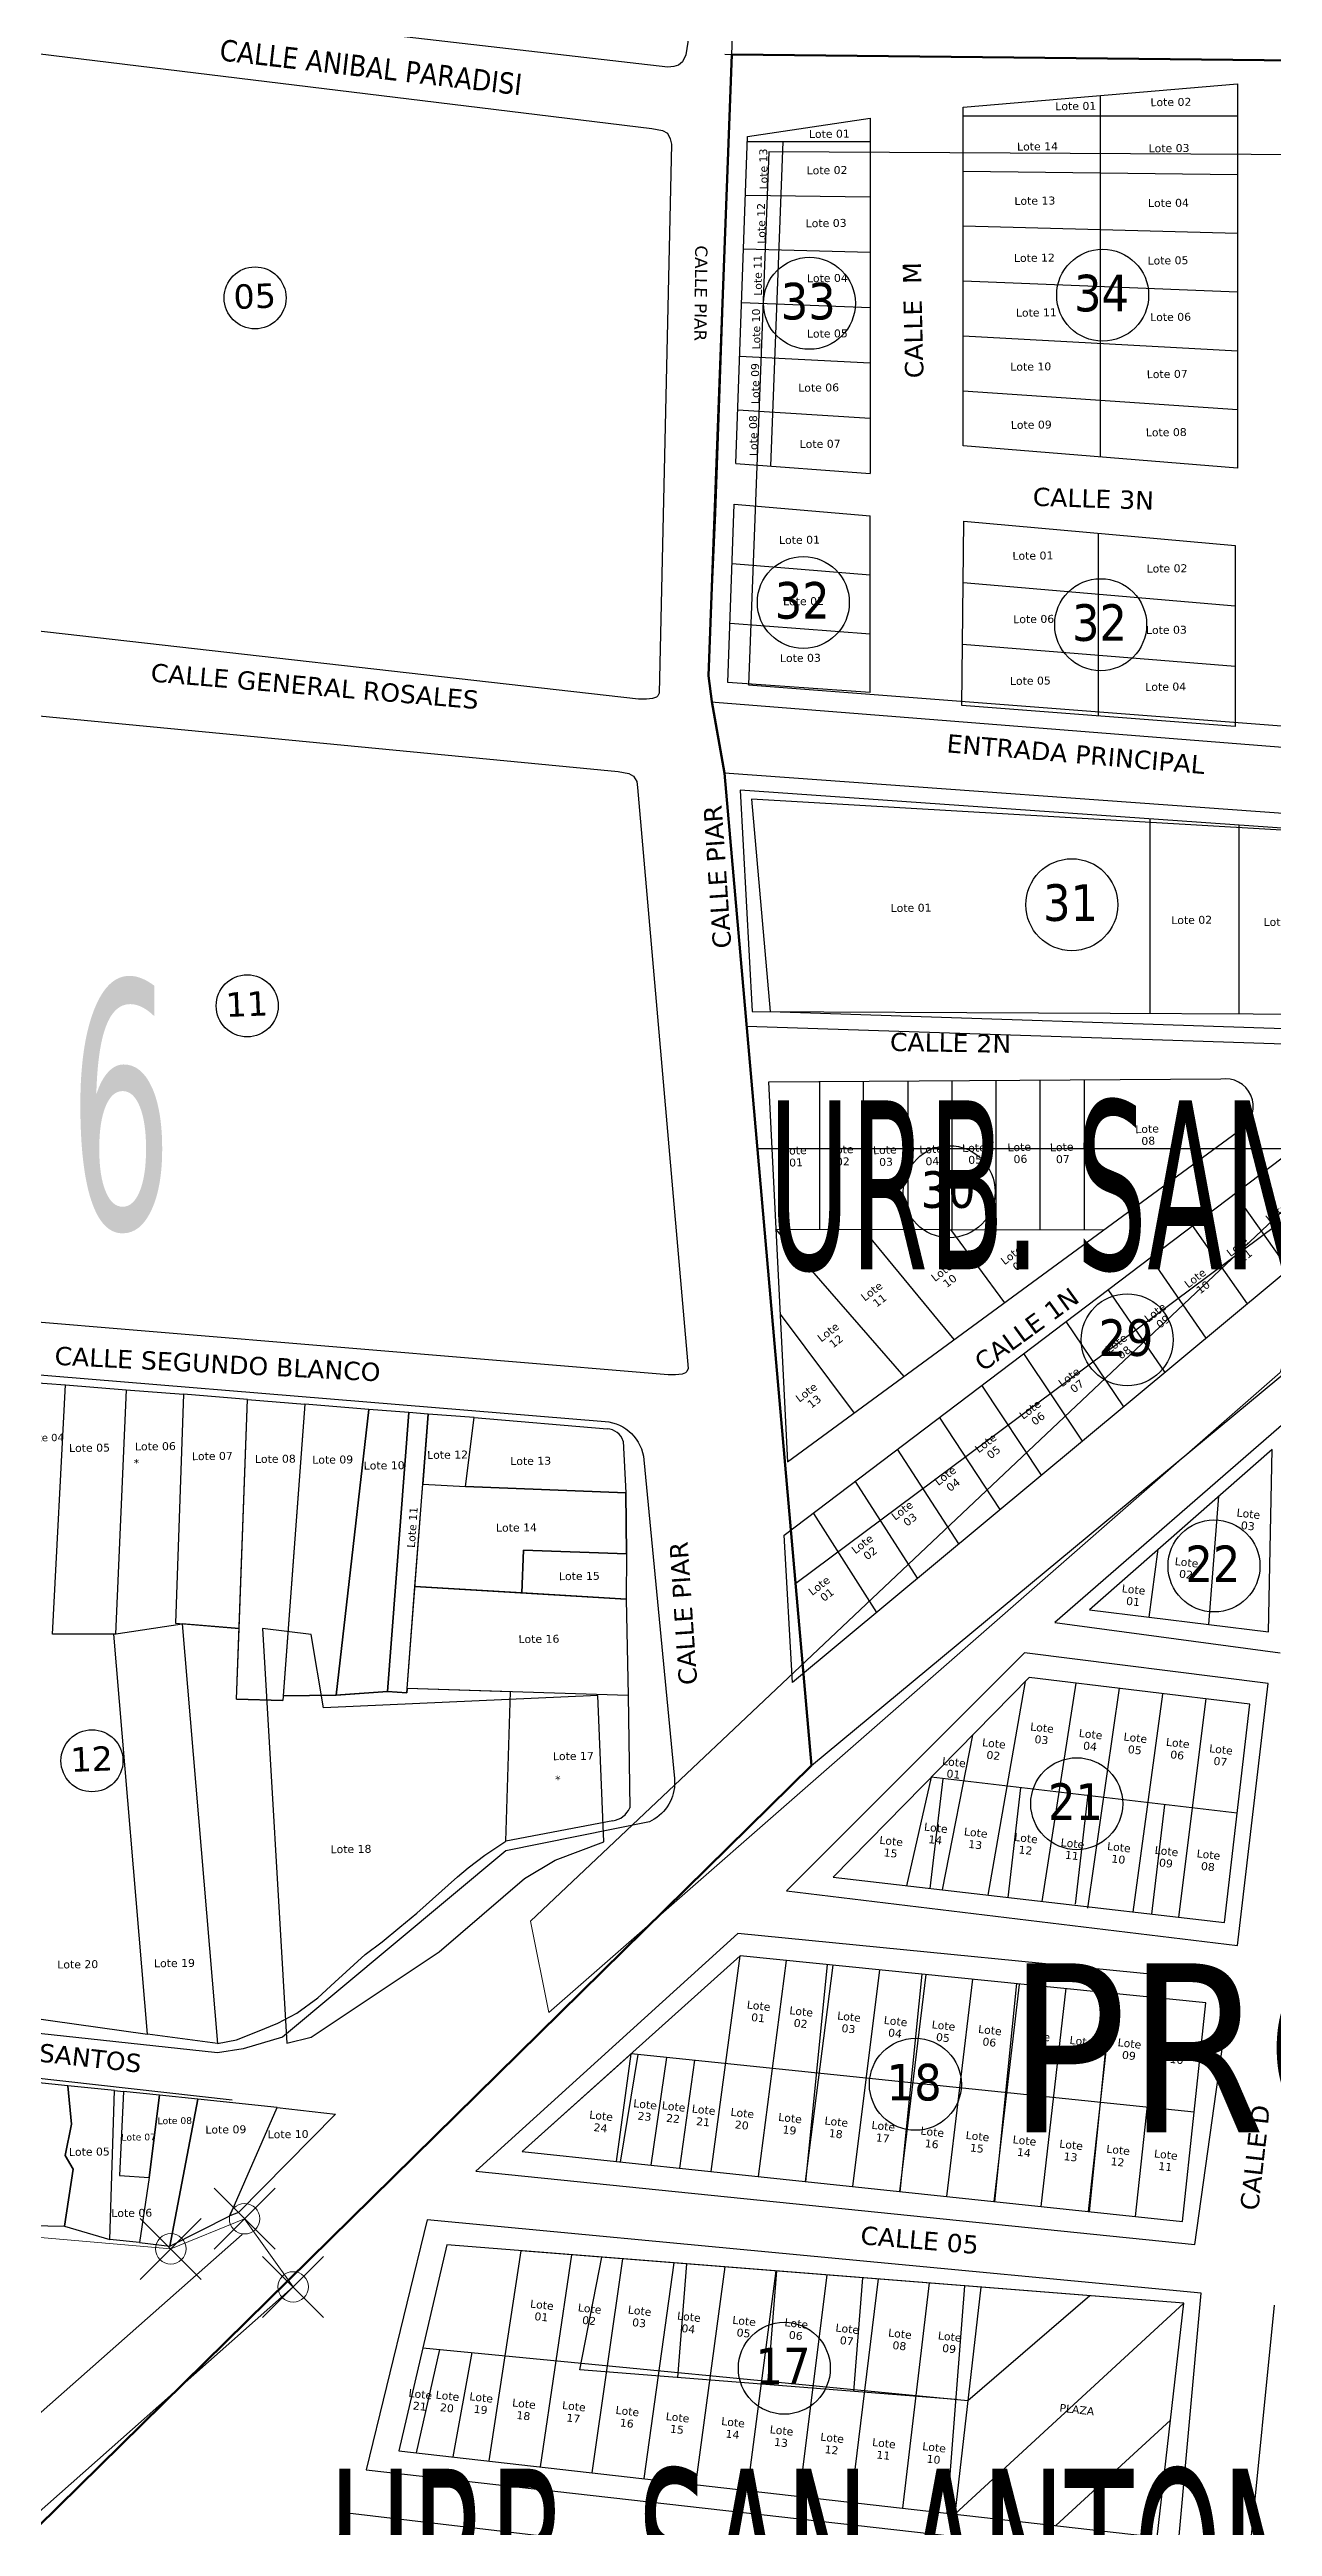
# Model space of a CAD drawing. Header units: metres. Extents: x 2 to 659295185, y -28 to 1124222152.
# Drawn here: x 660296.1 to 660496.7, y 1124026.7 to 1124433 of the extents above; entities that cross this region are included whole.
import ezdxf
from ezdxf.enums import TextEntityAlignment as Align

# ---------------------------------------------------------------- set-up
doc = ezdxf.new("R2010")
doc.units = ezdxf.units.M
doc.header["$MEASUREMENT"] = 0
doc.header["$PDMODE"] = 35
doc.header["$PDSIZE"] = 5
doc.linetypes.add('HIDDEN', pattern=[0.375, 0.25, -0.125])
doc.layers.get('0').update_dxf_attribs({"linetype": 'CONTINUOUS'})
for name, color, linetype in [('CALLES', 1, 'CONTINUOUS'), ('MANZANA', 30, 'CONTINUOUS'), ('Numero de manzana', 6, 'CONTINUOUS'), ('PARCELA SL', 1, 'CONTINUOUS'), ('Parcelas', 140, 'CONTINUOUS'), ('texto', 255, 'CONTINUOUS'), ('TEXTOS', 7, 'CONTINUOUS')]:
    doc.layers.add(name, color=color, linetype=linetype)
doc.styles.add('ROMAN', font='verdana.ttf')
doc.styles.get("Standard").update_dxf_attribs({"font": 'tahoma.ttf'})

msp = doc.modelspace()

# ---------------------------------------------------------------- linework, layer by layer
at = {"color": 40, "lineweight": 70, "true_color": 0xf8d731}
for p, q in [((660404.1827, 1124330.2258), (660408.0202, 1124432.1392)), ((660408.0202, 1124432.1392), (660697.1719, 1124429.1685)), ((660404.7517, 1124326.0267), (660404.1827, 1124330.2258)), ((660406.8278, 1124314.2878), (660404.7517, 1124326.0267)), ((660421.103, 1124151.5513), (660406.8278, 1124314.2878)), ((660122.6261, 1123857.9904), (660421.103, 1124151.5513))]:
    msp.add_line(p, q, dxfattribs=at)
at = {"layer": 'MANZANA', "lineweight": -2}
for p, q in [((660405.3784, 1124357.0004), (660408.8746, 1124456.4401)), ((660397.4871, 1124430.0655), (660296.0797, 1124441.7731)), ((660401.2884, 1124437.274), (660400.4391, 1124432.0751)), ((660291.8496, 1124432.575), (660394.9061, 1124419.9976)), ((660398.4766, 1124430.1855), (660397.4871, 1124430.0655)), ((660399.2435, 1124430.4054), (660398.4766, 1124430.1855)), ((660399.8949, 1124430.9653), (660399.2435, 1124430.4054)), ((660400.4391, 1124432.0751), (660399.8949, 1124430.9653)), ((660394.9061, 1124419.9976), (660396.6543, 1124419.6676)), ((660398.089, 1124417.4681), (660396.0853, 1124327.4264)), ((660396.6543, 1124419.6676), (660397.4294, 1124419.2277)), ((660397.4294, 1124419.2277), (660397.8664, 1124418.3479)), ((660397.8664, 1124418.3479), (660398.089, 1124417.4681)), ((660404.1827, 1124330.2258), (660405.3784, 1124357.0004)), ((660392.6963, 1124326.4166), (660278.2439, 1124339.394)), ((660395.8709, 1124326.9865), (660395.6565, 1124326.7565)), ((660396.0853, 1124327.4264), (660395.8709, 1124326.9865)), ((660404.7517, 1124326.0267), (660404.1827, 1124330.2258)), ((660277.0978, 1124325.3368), (660389.3484, 1124314.569)), ((660394.0073, 1124326.4166), (660392.6963, 1124326.4166)), ((660394.9968, 1124326.5366), (660394.0073, 1124326.4166)), ((660395.6565, 1124326.7565), (660394.9968, 1124326.5366)), ((660389.3484, 1124314.569), (660391.1048, 1124314.2391)), ((660391.1048, 1124314.2391), (660391.8799, 1124313.7992)), ((660391.8799, 1124313.7992), (660392.4241, 1124312.9194)), ((660392.4241, 1124312.9194), (660392.5396, 1124311.9296)), ((660392.5396, 1124311.9296), (660400.8596, 1124216.629)), ((660397.5778, 1124215.6192), (660264.2837, 1124226.7369)), ((660398.7817, 1124215.6192), (660397.5778, 1124215.6192)), ((660399.8784, 1124215.7391), (660398.7817, 1124215.6192)), ((660400.4226, 1124215.9591), (660399.8784, 1124215.7391)), ((660400.6452, 1124216.179), (660400.4226, 1124215.9591)), ((660400.8596, 1124216.629), (660400.6452, 1124216.179))]:
    msp.add_line(p, q, dxfattribs=at)
at = {"layer": 'MANZANA', "lineweight": -3}
for p, q in [((660697.1719, 1124429.1685), (660406.835, 1124432.1514)), ((660404.5547, 1124326), (660606, 1124310)), ((660406.8278, 1124314.2878), (660421.103, 1124151.5513)), ((660535, 1124305), (660406.8278, 1124314.2878)), ((660410.4687, 1124272.7821), (660507.1887, 1124269.6187)), ((660412.2257, 1124252.7523), (660412.2257, 1124252.7523)), ((660412.2257, 1124252.7523), (660501.4792, 1124252.7523)), ((660418.4829, 1124181.4204), (660497.5089, 1124240.2569)), ((660421.103, 1124151.5513), (660500, 1124217)), ((660499, 1124208), (660461, 1124175)), ((660461, 1124175), (660498, 1124170)), ((660456, 1124170), (660417, 1124131)), ((660496, 1124165), (660456, 1124170)), ((660491, 1124122), (660496, 1124165)), ((660417, 1124131), (660491, 1124122)), ((660409, 1124124), (660366, 1124085)), ((660490, 1124116), (660409, 1124124)), ((660484, 1124073), (660490, 1124116)), ((660366, 1124085), (660484, 1124073)), ((660358, 1124077), (660348, 1124036)), ((660485, 1124065), (660358, 1124077)), ((660481, 1124021), (660485, 1124065)), ((660497, 1124063), (660493, 1124023)), ((660348, 1124036), (660481, 1124021)), ((660344, 1124029), (660340, 1123988)), ((660480, 1124013), (660344, 1124029))]:
    msp.add_line(p, q, dxfattribs=at)
at = {"layer": 'MANZANA', "linetype": 'Continuous'}
msp.add_line((660238.4135, 1124106.5036), (660326.0065, 1124096.6861), dxfattribs=at)
msp.add_lwpolyline([(660370.927, 1124137.5226), (660334.259, 1124106.987), (660327.832, 1124105.069), (660323.6006, 1124104.4231), (660244.1909, 1124112.9704, -0.41822015), (660238.0378, 1124120.8113), (660249.7449, 1124212.5988, -0.40122829), (660257.2643, 1124218.6895), (660387.2, 1124207.9684, -0.3630738), (660393.5926, 1124201.6588), (660398.5916, 1124149.4044, -0.28725824), (660395.2659, 1124142.7601), (660394.496, 1124142.291)], format="xyb", close=True, dxfattribs=at)
at = {"layer": 'Numero de manzana', "lineweight": -2}
for centre, radius in [((660468.8511, 1124392.676), 7.5417), ((660329.7834, 1124392.2368), 5.0859), ((660420.735, 1124391.3498), 7.5417), ((660419.7394, 1124342.2838), 7.5417), ((660468.5192, 1124338.6371), 7.5417), ((660463.784, 1124292.7102), 7.5417), ((660463.784, 1124292.7102), 7.5417), ((660328.49, 1124276.1287), 5.0859), ((660443.6752, 1124245.6443), 7.5417), ((660472.8747, 1124221.3568), 7.5417), ((660487.1185, 1124184.2593), 7.5417), ((660487.1185, 1124184.2593), 7.5417), ((660303.0272, 1124152.3114), 5.0859), ((660303.0272, 1124152.3114), 5.0859), ((660464.5952, 1124145.2672), 7.5417), ((660464.5952, 1124145.2672), 7.5417), ((660438.1217, 1124099.2509), 7.5417), ((660438.1217, 1124099.2509), 7.5417), ((660416.6169, 1124052.6775), 7.5417), ((660416.6169, 1124052.6775), 7.5417)]:
    msp.add_circle(centre, radius, dxfattribs=at)
at = {"layer": 'PARCELA SL', "color": 1, "linetype": 'Continuous'}
for p, q in [((660292.6456, 1124214.4182), (660298.6583, 1124213.9621)), ((660308.6452, 1124213.1477), (660318.0366, 1124212.4142)), ((660391.0079, 1124163.0199), (660391.2591, 1124144.5816)), ((660388.4952, 1124142.4471), (660370.927, 1124139.1226)), ((660288.4252, 1124110.7865), (660312.1457, 1124107.4783)), ((660334.259, 1124106.987), (660334.259, 1124106.987)), ((660334.259, 1124106.987), (660334.259, 1124106.987))]:
    msp.add_line(p, q, dxfattribs=at)
msp.add_arc((660387.8745, 1124146.1102), 3.7138, 279.617359, 335.693624, dxfattribs=at)
at = {"layer": 'Parcelas', "lineweight": -3}
for p, q in [((660445.9785, 1124423.5033), (660490.9864, 1124427.3312)), ((660468.4783, 1124366.1549), (660468.4824, 1124425.4173)), ((660490.9864, 1124427.3312), (660490.9864, 1124364.3136)), ((660410.577, 1124418.73), (660430.6945, 1124421.7176)), ((660430.6945, 1124421.7176), (660430.6945, 1124363.4207)), ((660445.9785, 1124367.9955), (660445.9785, 1124423.5033)), ((660445.9785, 1124422.1), (660490.9864, 1124422.1)), ((660408.6487, 1124365.0993), (660410.577, 1124418.73)), ((660410.5468, 1124417.8913), (660430.6945, 1124417.8913)), ((660414.3918, 1124364.662), (660416.4116, 1124417.8913)), ((660445.9785, 1124413.0455), (660490.9864, 1124412.4636)), ((660410.2297, 1124409.0708), (660430.6945, 1124408.8113)), ((660409.9135, 1124400.2765), (660430.6945, 1124399.7313)), ((660445.9785, 1124404.0355), (660490.9864, 1124402.8336)), ((660445.9785, 1124395.0255), (660490.9864, 1124393.2036)), ((660409.5973, 1124391.4822), (660430.6945, 1124390.6513)), ((660445.9785, 1124386.0155), (660490.9864, 1124383.5736)), ((660409.2811, 1124382.6879), (660430.6945, 1124381.5713)), ((660445.9785, 1124377.0055), (660490.9864, 1124373.9436)), ((660408.9649, 1124373.8936), (660430.6945, 1124372.4913)), ((660490.9864, 1124364.3136), (660445.9785, 1124367.9955)), ((660408.6487, 1124365.0993), (660430.6945, 1124363.4207)), ((660407.3564, 1124329.1554), (660408.4085, 1124358.4189)), ((660408.4085, 1124358.4189), (660430.6945, 1124356.5065)), ((660430.6945, 1124327.4942), (660430.6945, 1124356.5065)), ((660445.7715, 1124325.3768), (660446.0998, 1124355.626)), ((660446.0998, 1124355.626), (660490.5939, 1124351.6197)), ((660468.1827, 1124323.6595), (660468.1827, 1124353.6376)), ((660490.5939, 1124351.6197), (660490.5939, 1124321.9422)), ((660408.0578, 1124348.6628), (660430.6945, 1124346.8342)), ((660445.9904, 1124345.5434), (660490.5939, 1124341.7222)), ((660407.7071, 1124338.9091), (660430.6945, 1124337.1642)), ((660445.8809, 1124335.4562), (660490.5939, 1124331.8322)), ((660430.6945, 1124327.4942), (660407.3564, 1124329.1554)), ((660490.5939, 1124321.9422), (660445.7715, 1124325.3768)), ((660409.3478, 1124311.5256), (660411.3549, 1124275.1929)), ((660528.2247, 1124303.1893), (660409.3478, 1124311.5256)), ((660476.6294, 1124274.8911), (660476.6693, 1124306.8047)), ((660491.2691, 1124274.8234), (660491.2697, 1124305.7808)), ((660416.5847, 1124189.3343), (660561.6191, 1124299.1563)), ((660572.2309, 1124293.5029), (660417.9792, 1124165.1736)), ((660411.3549, 1124275.1929), (660506.8993, 1124274.7512)), ((660422.4534, 1124239.4714), (660422.4534, 1124263.6666)), ((660429.6211, 1124239.4618), (660429.6211, 1124263.7122)), ((660436.9126, 1124239.452), (660436.9126, 1124263.7585)), ((660444.1426, 1124239.4423), (660444.1426, 1124263.8044)), ((660451.3727, 1124239.4326), (660451.3727, 1124263.8503)), ((660458.6027, 1124239.423), (660458.6027, 1124263.8962)), ((660465.8739, 1124239.4132), (660465.8739, 1124263.9424)), ((660499.3804, 1124232.8951), (660490.6865, 1124245.1196)), ((660415.2234, 1124239.4811), (660469.0783, 1124239.4089)), ((660436.2787, 1124215.3598), (660415.2234, 1124239.4811)), ((660444.4965, 1124221.3851), (660429.6211, 1124239.4618)), ((660443.8999, 1124239.4427), (660452.7193, 1124227.4142)), ((660492.6154, 1124227.267), (660483.6129, 1124240.089)), ((660485.8504, 1124221.6389), (660476.6929, 1124234.8491)), ((660479.0855, 1124216.0108), (660469.773, 1124229.6092)), ((660415.9264, 1124225.5636), (660428.061, 1124209.3344)), ((660472.3205, 1124210.3827), (660462.853, 1124224.3694)), ((660465.5556, 1124204.7546), (660455.933, 1124219.1295)), ((660458.7906, 1124199.1265), (660449.0131, 1124213.8896)), ((660452.0257, 1124193.4984), (660442.0931, 1124208.6497)), ((660445.2607, 1124187.8704), (660435.1731, 1124203.4098)), ((660438.4958, 1124182.2423), (660428.3143, 1124198.0901)), ((660486.2542, 1124174.6663), (660487.911, 1124195.7168)), ((660417.9792, 1124165.1736), (660416.5847, 1124189.3343)), ((660421.3944, 1124192.8502), (660431.7352, 1124176.6072)), ((660476.469, 1124175.8789), (660477.9824, 1124187.0051)), ((660456.1166, 1124165.3019), (660450.0321, 1124130.2734)), ((660464.4551, 1124165.0626), (660458.8874, 1124129.2453)), ((660471.5832, 1124164.2011), (660466.339, 1124128.161)), ((660473.8469, 1124127.5084), (660478.6979, 1124163.2351)), ((660481.3267, 1124126.64), (660485.8395, 1124162.4782)), ((660447.4859, 1124156.5083), (660442.5305, 1124131.1444)), ((660440.7111, 1124149.6057), (660436.6733, 1124131.8244)), ((660440.5398, 1124131.3755), (660442.6605, 1124149.3761)), ((660490.9028, 1124143.6923), (660440.7111, 1124149.6057)), ((660490.9028, 1124143.6923), (660440.7111, 1124149.6057)), ((660453.3202, 1124129.8697), (660455.441, 1124147.8703)), ((660464.3743, 1124128.7854), (660466.4919, 1124146.759)), ((660476.9364, 1124127.1419), (660479.0509, 1124145.0886)), ((660404.6231, 1124084.922), (660409.3531, 1124120.3321)), ((660404.6231, 1124084.922), (660409.3531, 1124120.3321)), ((660485.7661, 1124112.6368), (660409.3531, 1124120.3321)), ((660412.3598, 1124084.1029), (660416.9944, 1124119.5626)), ((660420.0966, 1124083.2838), (660424.6358, 1124118.793)), ((660420.1364, 1124083.2796), (660423.7221, 1124118.8851)), ((660427.8334, 1124082.4647), (660432.2771, 1124118.0235)), ((660435.5701, 1124081.6456), (660439.9185, 1124117.254)), ((660435.6497, 1124081.6372), (660439.2434, 1124117.3219)), ((660443.3069, 1124080.8265), (660447.5598, 1124116.4844)), ((660451.163, 1124079.9947), (660454.7647, 1124115.7588)), ((660451.0436, 1124080.0074), (660455.1883, 1124115.596)), ((660458.7804, 1124079.1883), (660462.8529, 1124115.0426)), ((660466.5172, 1124078.3691), (660470.4758, 1124114.0996)), ((660466.6763, 1124078.3523), (660470.286, 1124114.1957)), ((660474.2539, 1124077.55), (660478.1252, 1124113.4062)), ((660481.9649, 1124076.7336), (660485.7661, 1124112.6368)), ((660391.4748, 1124104.2695), (660373.5965, 1124088.2069)), ((660389.1098, 1124086.5645), (660391.4748, 1124104.2695)), ((660389.731, 1124086.4987), (660392.6602, 1124104.1466)), ((660483.8655, 1124094.6852), (660391.4748, 1124104.2695)), ((660483.8655, 1124094.6852), (660391.4748, 1124104.2695)), ((660394.7788, 1124085.9643), (660397.3594, 1124103.6591)), ((660399.4562, 1124085.4691), (660401.9468, 1124103.1832)), ((660373.5965, 1124088.2069), (660481.9649, 1124076.7336)), ((660373.3671, 1124071.952), (660368.1158, 1124037.4781)), ((660482.1812, 1124063.3748), (660373.3671, 1124071.952)), ((660376.6108, 1124036.5104), (660381.7511, 1124071.2911)), ((660383.0661, 1124052.4242), (660386.6634, 1124070.9039)), ((660385.1059, 1124035.5427), (660390.1351, 1124070.6303)), ((660393.6009, 1124034.575), (660398.5191, 1124069.9694)), ((660399.166, 1124051.1551), (660400.6358, 1124069.8025)), ((660402.096, 1124033.6072), (660406.9031, 1124069.3085)), ((660410.591, 1124032.6395), (660415.287, 1124068.6477)), ((660413.9252, 1124049.9917), (660415.395, 1124068.6392)), ((660419.0861, 1124031.6718), (660423.671, 1124067.9868)), ((660427.5812, 1124030.7041), (660432.055, 1124067.3259)), ((660428.0503, 1124048.8783), (660429.5202, 1124067.5257)), ((660436.0762, 1124029.7364), (660440.439, 1124066.6651)), ((660443.3143, 1124028.9119), (660446.2541, 1124066.2067)), ((660448.8592, 1124066.0014), (660444.6172, 1124028.7634)), ((660444.6172, 1124028.7634), (660482.1812, 1124063.3748)), ((660446.7393, 1124047.3917), (660466.7716, 1124064.5894)), ((660477.7923, 1124024.9843), (660482.1812, 1124063.3748)), ((660357.2986, 1124056.0337), (660353.3518, 1124039.16)), ((660356.2617, 1124038.8285), (660360.0995, 1124055.7631)), ((660357.2986, 1124056.0337), (660446.7393, 1124047.3917)), ((660362.2998, 1124038.1406), (660365.3996, 1124055.251)), ((660444.7842, 1124047.5593), (660383.0661, 1124052.4242)), ((660461.1821, 1124026.8764), (660479.9868, 1124044.1795)), ((660353.3518, 1124039.16), (660477.7923, 1124024.9843))]:
    msp.add_line(p, q, dxfattribs=at)
at = {"layer": 'Parcelas', "lineweight": -2}
for p, q in [((660296.5369, 1124173.0571), (660298.6583, 1124213.9621)), ((660298.6583, 1124213.9621), (660308.6452, 1124213.1477)), ((660308.6452, 1124213.1477), (660306.8969, 1124173.0858)), ((660318.0366, 1124212.4142), (660316.7134, 1124174.8675)), ((660328.5617, 1124211.5571), (660318.0366, 1124212.4142)), ((660326.7533, 1124162.4403), (660328.5617, 1124211.5571)), ((660327.1801, 1124174.0325), (660328.5617, 1124211.5571)), ((660328.5617, 1124211.5571), (660337.9315, 1124210.8045)), ((660337.9315, 1124210.8045), (660334.3491, 1124162.1863)), ((660337.9315, 1124210.8045), (660334.4057, 1124162.9543)), ((660348.4761, 1124209.9393), (660337.9315, 1124210.8045)), ((660348.4761, 1124209.9393), (660343.1051, 1124163.0559)), ((660343.1051, 1124163.0559), (660348.4761, 1124209.9393)), ((660355.0347, 1124209.4094), (660348.4761, 1124209.9393)), ((660355.0347, 1124209.4094), (660351.531, 1124163.6934)), ((660351.531, 1124163.6934), (660355.0347, 1124209.4094)), ((660354.6732, 1124163.4725), (660358.1655, 1124209.1693)), ((660358.1655, 1124209.1693), (660355.0347, 1124209.4094)), ((660358.1655, 1124209.1693), (660357.2892, 1124197.7027)), ((660365.7437, 1124208.5936), (660358.1655, 1124209.1693)), ((660364.3267, 1124197.282), (660365.7437, 1124208.5936)), ((660364.3267, 1124197.282), (660365.7437, 1124208.5936)), ((660365.7437, 1124208.5936), (660387.5441, 1124206.7286)), ((660390.1927, 1124204.7268), (660390.6059, 1124196.2368)), ((660356.0052, 1124180.9017), (660357.2892, 1124197.7027)), ((660357.2892, 1124197.7027), (660364.3267, 1124197.282)), ((660357.2892, 1124197.7027), (660364.3267, 1124197.282)), ((660364.3267, 1124197.282), (660390.6059, 1124196.2368)), ((660390.6059, 1124196.2368), (660364.3267, 1124197.282)), ((660390.7066, 1124186.2567), (660390.6059, 1124196.2368)), ((660390.6059, 1124196.2368), (660390.7066, 1124186.2567)), ((660373.553, 1124179.8368), (660373.8171, 1124186.8518)), ((660373.8171, 1124186.8518), (660373.553, 1124179.8368)), ((660373.8171, 1124186.8518), (660390.7066, 1124186.2567)), ((660390.7066, 1124186.2567), (660373.8171, 1124186.8518)), ((660390.7066, 1124186.2567), (660390.6914, 1124178.7967)), ((660354.7258, 1124164.1605), (660356.0052, 1124180.9017)), ((660356.0052, 1124180.9017), (660390.6914, 1124178.7967)), ((660373.553, 1124179.8368), (660356.0052, 1124180.9017)), ((660390.6914, 1124178.7967), (660373.553, 1124179.8368)), ((660390.6914, 1124178.7967), (660391.0079, 1124163.0199)), ((660306.8969, 1124173.0858), (660296.5369, 1124173.0571)), ((660306.6074, 1124173.085), (660317.8099, 1124174.78)), ((660312.1457, 1124107.4783), (660306.6074, 1124173.085)), ((660316.7134, 1124174.8675), (660327.1801, 1124174.0325)), ((660317.8099, 1124174.78), (660323.6006, 1124105.9231)), ((660327.1801, 1124174.0325), (660317.8099, 1124174.78)), ((660317.8099, 1124174.78), (660323.6006, 1124105.9231)), ((660326.7533, 1124162.4403), (660327.1801, 1124174.0325)), ((660334.3491, 1124162.1863), (660326.7533, 1124162.4403)), ((660326.7533, 1124162.4403), (660334.3491, 1124162.1863)), ((660334.3491, 1124162.1863), (660326.7533, 1124162.4403)), ((660334.4057, 1124162.9543), (660334.3491, 1124162.1863)), ((660343.035, 1124163.064), (660334.4057, 1124162.9543)), ((660334.4057, 1124162.9543), (660343.1051, 1124163.0559)), ((660351.531, 1124163.6934), (660343.035, 1124163.064)), ((660343.1051, 1124163.0559), (660351.531, 1124163.6934)), ((660354.6732, 1124163.4725), (660351.531, 1124163.6934)), ((660351.531, 1124163.6934), (660354.6732, 1124163.4725)), ((660354.7258, 1124164.1605), (660354.6732, 1124163.4725)), ((660371.7199, 1124163.6263), (660354.7258, 1124164.1605)), ((660391.0079, 1124163.0199), (660354.7258, 1124164.1605)), ((660370.927, 1124139.1226), (660371.7199, 1124163.6263)), ((660364.755, 1124134.7771), (660367.4961, 1124136.8389)), ((660367.4961, 1124136.8389), (660370.927, 1124139.1226)), ((660356.3507, 1124127.3443), (660363.0049, 1124133.2848)), ((660363.0049, 1124133.2848), (660364.755, 1124134.7771)), ((660350.6126, 1124122.593), (660353.5579, 1124125.0099)), ((660353.5579, 1124125.0099), (660356.3507, 1124127.3443)), ((660342.8641, 1124116.0063), (660347.8648, 1124120.54)), ((660347.8648, 1124120.54), (660350.6126, 1124122.593)), ((660340.0632, 1124113.4382), (660342.8641, 1124116.0063)), ((660336.6627, 1124110.9056), (660340.0632, 1124113.4382)), ((660326.7317, 1124106.533), (660330.1772, 1124107.9088)), ((660330.1772, 1124107.9088), (660333.5203, 1124109.2974)), ((660333.5203, 1124109.2974), (660336.6627, 1124110.9056)), ((660323.6006, 1124105.9231), (660312.1457, 1124107.4783)), ((660323.6006, 1124105.9231), (660326.7317, 1124106.533)), ((660299.0361, 1124099.0185), (660286.1539, 1124100.3419)), ((660306.6946, 1124098.2201), (660299.0361, 1124099.0185)), ((660299.0361, 1124099.0185), (660299.6447, 1124092.7078)), ((660299.6447, 1124092.7078), (660299.0361, 1124099.0185)), ((660305.9696, 1124073.7808), (660306.6946, 1124098.2201)), ((660305.9696, 1124073.7808), (660306.6946, 1124098.2201)), ((660306.6946, 1124098.2201), (660306.6946, 1124098.2201)), ((660306.6946, 1124098.2201), (660308.2075, 1124098.0733)), ((660306.6946, 1124098.2201), (660306.6946, 1124098.2201)), ((660308.2075, 1124098.0733), (660307.5562, 1124084.3087)), ((660308.2075, 1124098.0733), (660307.5562, 1124084.3087)), ((660314.0986, 1124097.4894), (660308.2075, 1124098.0733)), ((660314.0986, 1124097.4894), (660312.424, 1124083.9627)), ((660312.424, 1124083.9627), (660314.0986, 1124097.4894)), ((660320.3809, 1124096.8004), (660314.0986, 1124097.4894)), ((660320.3809, 1124096.8004), (660315.7925, 1124072.7237)), ((660315.7926, 1124072.7237), (660320.3809, 1124096.8004)), ((660333.4135, 1124095.4726), (660320.3809, 1124096.8004)), ((660325.665, 1124077.6872), (660333.4135, 1124095.4726)), ((660325.665, 1124077.6872), (660333.4135, 1124095.4726)), ((660333.4135, 1124095.4726), (660342.9965, 1124094.3379)), ((660299.6447, 1124092.7078), (660298.6034, 1124087.5519)), ((660298.6034, 1124087.5519), (660299.6447, 1124092.7078)), ((660342.9965, 1124094.3379), (660327.0572, 1124078.2457)), ((660298.6034, 1124087.5519), (660299.9229, 1124085.3115)), ((660299.9229, 1124085.3115), (660298.6034, 1124087.5519)), ((660299.9229, 1124085.3115), (660298.4894, 1124075.9911)), ((660298.4894, 1124075.9911), (660299.9229, 1124085.3115)), ((660307.5562, 1124084.3087), (660312.424, 1124083.9627)), ((660307.5562, 1124084.3087), (660312.424, 1124083.9627)), ((660312.424, 1124083.9627), (660310.8261, 1124073.3017)), ((660312.424, 1124083.9627), (660310.8261, 1124073.3017)), ((660285.7124, 1124076.2678), (660298.4894, 1124075.9911)), ((660298.4894, 1124075.9911), (660305.9696, 1124073.7808)), ((660315.7926, 1124072.7237), (660325.665, 1124077.6872)), ((660327.0572, 1124078.2457), (660325.665, 1124077.6872)), ((660310.8261, 1124073.3017), (660305.9696, 1124073.7808)), ((660310.8261, 1124073.3017), (660315.7925, 1124072.7237))]:
    msp.add_line(p, q, dxfattribs=at)
at = {"layer": 'Parcelas', "lineweight": -3}
for points in [[(660414.0766, 1124416.1861), (660410.7298, 1124328.7732), (660604.0545, 1124313.9143), (660659.3444, 1124369.1648), (660691.1011, 1124369.1648), (660691.1011, 1124414.6677), (660414.0766, 1124416.1861)], [(660411.2398, 1124310.0059), (660414.2863, 1124275.1929), (660506.8993, 1124272.1498), (660530.6619, 1124290.1649), (660528.2247, 1124303.1893), (660411.2398, 1124310.0059)], [(660488.2493, 1124264.0845), (660414.0045, 1124263.613)], [(660414.0045, 1124263.613), (660417.1502, 1124201.3344), (660491.7919, 1124256.0628)], [(660496.6483, 1124203.3832), (660466.6838, 1124177.0914), (660496.0535, 1124173.4521), (660496.6483, 1124203.3832)], [(660496.6483, 1124203.3832), (660466.6838, 1124177.0914), (660496.0535, 1124173.4521), (660496.6483, 1124203.3832)], [(660335, 1124106), (660339, 1124107), (660360, 1124121), (660374, 1124133), (660379, 1124136), (660387, 1124139), (660386, 1124163), (660341, 1124161), (660339, 1124173), (660331, 1124174), (660335, 1124106)], [(660456.7909, 1124165.9889), (660424.6313, 1124133.2225), (660488.8219, 1124125.7698), (660492.9837, 1124161.6148), (660456.7909, 1124165.9889)], [(660456.7909, 1124165.9889), (660424.6313, 1124133.2225), (660488.8219, 1124125.7698), (660492.9837, 1124161.6148), (660456.7909, 1124165.9889)], [(660409.3531, 1124120.3321), (660373.5965, 1124088.2069), (660481.9649, 1124076.7336), (660485.7661, 1124112.6368), (660409.3531, 1124120.3321)], [(660361.2455, 1124072.9075), (660353.3518, 1124039.16), (660477.7923, 1124024.9843), (660482.1812, 1124063.3748), (660361.2455, 1124072.9075)]]:
    msp.add_lwpolyline(points, dxfattribs=at)
at = {"layer": 'Parcelas', "lineweight": 0}
msp.add_lwpolyline([(660554, 1124295), (660558, 1124285), (660558, 1124281), (660556, 1124277), (660552, 1124273), (660502, 1124229), (660498, 1124216), (660378, 1124111), (660375, 1124126), (660554, 1124295)], dxfattribs=at)
at = {"layer": 'Parcelas', "lineweight": -3}
msp.add_arc((660489.0424, 1124259.6417), 4.5131, 307.533668, 100.108102, dxfattribs=at)
at = {"layer": 'Parcelas', "lineweight": -2}
msp.add_arc((660387.4682, 1124203.8751), 2.8545, 17.359128, 88.476669, dxfattribs=at)
at = {"layer": 'texto', "lineweight": 0}
for p, q in [((660315.9508, 1124072.2585), (660328.0628, 1124077.2025)), ((660328.0628, 1124077.2025), (660336.0275, 1124066.0197)), ((660327.6391, 1124074.6421), (660273.2238, 1124026.522)), ((660284.0598, 1124075.0602), (660315.9508, 1124072.2585)), ((660336.0275, 1124066.0197), (660281.6122, 1124017.8996))]:
    msp.add_line(p, q, dxfattribs=at)
for p in [(660328.0628, 1124077.2025), (660315.9508, 1124072.2585), (660336.0275, 1124066.0197)]:
    msp.add_point(p, dxfattribs=at)

# ---------------------------------------------------------------- texts
at = {"layer": 'CALLES', "color": 0}
msp.add_text('CALLE ANIBAL PARADISI', height=3.5, rotation=353.377719, dxfattribs=at).set_placement((660348.7987, 1124430.0764), align=Align.MIDDLE)
at = {"layer": 'CALLES', "color": 0, "style": 'ROMAN'}
for height, rotation, p in [(2, 269.373181, (660402.9237, 1124392.9882)), (2, 269.373181, (660402.9237, 1124392.9882)), (3, 93.909927, (660405.6366, 1124297.2896)), (3, 93.909927, (660405.6366, 1124297.2896))]:
    msp.add_text('CALLE PIAR', height=height, rotation=rotation, dxfattribs=at).set_placement(p, align=Align.MIDDLE)
for s, rotation, p in [('CALLE  M', 91.356229, (660439.4616, 1124379.0901)), ('CALLE 3N', 358.120829, (660457.3413, 1124358.1494)), ('CALLE GENERAL ROSALES', 355.176668, (660312.564, 1124329.325)), ('ENTRADA PRINCIPAL', 355.176668, (660443.1645, 1124317.7128)), ('ENTRADA PRINCIPAL', 355.176668, (660443.1645, 1124317.7128)), ('CALLE 2N', 359.061857, (660433.9359, 1124268.7353)), ('CALLE 1N', 36.032338, (660449.2046, 1124216.0234)), ('CALLE SEGUNDO BLANCO', 357.068757, (660296.8318, 1124217.2693)), ('CALLE PIAR', 93.909927, (660402.3453, 1124164.8431)), ('CALLE JULIO SANTOS', 353.704738, (660267.8884, 1124105.8961)), ('CALLE D', 83.53903, (660494.3591, 1124078.44)), ('CALLE D', 83.53903, (660494.3591, 1124078.44)), ('CALLE 05', 355.176668, (660429.0193, 1124073.0283)), ('CALLE 05', 355.176668, (660429.0193, 1124073.0283))]:
    msp.add_text(s, height=3, rotation=rotation, dxfattribs=at).set_placement(p)
at = {"layer": 'Numero de manzana', "lineweight": -2}
for s, p in [('34', (660464.156, 1124390.0318)), ('33', (660416.0398, 1124388.7056)), ('32', (660415.0442, 1124339.6396)), ('32', (660463.8241, 1124335.9929)), ('31', (660459.0888, 1124290.066)), ('31', (660459.0888, 1124290.066)), ('30', (660438.9801, 1124243)), ('29', (660468.1796, 1124218.7126)), ('22', (660482.4234, 1124181.6151)), ('22', (660482.4234, 1124181.6151)), ('21', (660459.9001, 1124142.623)), ('21', (660459.9001, 1124142.623)), ('18', (660433.4265, 1124096.6067)), ('18', (660433.4265, 1124096.6067)), ('17', (660411.9217, 1124050.0333)), ('17', (660411.9217, 1124050.0333))]:
    msp.add_text(s, height=6, dxfattribs=at).set_placement(p)
at = {"layer": 'Numero de manzana', "lineweight": -2, "style": 'ROMAN'}
for s, p in [('05', (660326.3073, 1124390.4076)), ('11', (660325.0139, 1124274.2995)), ('12', (660299.5511, 1124150.4822)), ('12', (660299.5511, 1124150.4822))]:
    msp.add_text(s, height=4, rotation=2.2002, dxfattribs=at).set_placement(p)
at = {"layer": 'Parcelas', "lineweight": -2, "style": 'ROMAN'}
for s, height, rotation, p in [('Lote 02', 1.3, 0.620217, (660476.6934, 1124423.6737)), ('Lote 01', 1.3, 0.620217, (660461.0922, 1124423.016)), ('Lote 13', 1.3, 90.620217, (660413.8811, 1124410.0175)), ('Lote 01', 1.3, 0.620217, (660420.6481, 1124418.4606)), ('Lote 14', 1.3, 0.620217, (660454.8113, 1124416.3957)), ('Lote 03', 1.3, 0.620217, (660476.3879, 1124416.1078)), ('Lote 02', 1.3, 0.620217, (660420.273, 1124412.4945)), ('Lote 13', 1.3, 0.620217, (660454.3756, 1124407.4869)), ('Lote 04', 1.3, 0.620217, (660476.2903, 1124407.1345)), ('Lote 12', 1.3, 90.620217, (660413.5232, 1124401.1045)), ('Lote 03', 1.3, 0.620217, (660420.1252, 1124403.8201)), ('Lote 11', 1.3, 90.620217, (660412.9479, 1124392.5789)), ('Lote 04', 1.3, 0.620217, (660420.3196, 1124394.8006)), ('Lote 12', 1.3, 0.620217, (660454.2965, 1124398.1285)), ('Lote 05', 1.3, 0.620217, (660476.2112, 1124397.6972)), ('Lote 10', 1.3, 90.620217, (660412.6871, 1124383.7748)), ('Lote 11', 1.3, 0.620217, (660454.6124, 1124389.1453)), ('Lote 06', 1.3, 0.620217, (660476.6459, 1124388.4245)), ('Lote 05', 1.3, 0.620217, (660420.3196, 1124385.7105)), ('Lote 09', 1.3, 90.620217, (660412.5311, 1124374.8377)), ('Lote 10', 1.3, 0.620217, (660453.7039, 1124380.2845)), ('Lote 07', 1.3, 0.620217, (660476.0927, 1124379.066)), ('Lote 06', 1.3, 0.620217, (660418.8983, 1124376.8426)), ('Lote 08', 1.3, 90.620217, (660412.2181, 1124366.2941)), ('Lote 09', 1.3, 0.620217, (660453.7824, 1124370.7492)), ('Lote 07', 1.3, 0.620217, (660419.143, 1124367.6061)), ('Lote 08', 1.3, 0.620217, (660475.9329, 1124369.5148)), ('Lote 01', 1.3, 0.620217, (660415.7563, 1124351.8662)), ('Lote 01', 1.3, 0.620217, (660454.0515, 1124349.2779)), ('Lote 02', 1.3, 0.620217, (660476.0531, 1124347.1845)), ('Lote 02', 1.3, 0.620217, (660416.4155, 1124341.8031)), ('Lote 06', 1.3, 0.620217, (660454.1912, 1124338.8804)), ('Lote 03', 1.3, 0.620217, (660475.9528, 1124337.1001)), ('Lote 03', 1.3, 0.620217, (660415.9021, 1124332.4965)), ('Lote 05', 1.3, 0.620217, (660453.6324, 1124328.7619)), ('Lote 04', 1.3, 0.620217, (660475.8435, 1124327.785)), ('Lote 01', 1.3, 0.620217, (660434.0594, 1124291.5151)), ('Lote 02', 1.3, 0.620217, (660480.1036, 1124289.5282)), ('Lote 03', 1.3, 0.620217, (660495.2477, 1124289.2225)), ('Lote', 1.3, 2.151105, (660474.2213, 1124255.2283)), ('08', 1.3, 2.151105, (660475.2233, 1124253.3002)), ('Lote', 1.3, 2.151105, (660416.4297, 1124251.6835)), ('01', 1.3, 2.151105, (660417.4317, 1124249.7554)), ('Lote', 1.3, 2.151105, (660424.1136, 1124251.8386)), ('02', 1.3, 2.151105, (660425.1155, 1124249.9105)), ('Lote', 1.3, 2.151105, (660431.195, 1124251.7811)), ('03', 1.3, 2.151105, (660432.1969, 1124249.853)), ('Lote', 1.3, 2.151105, (660438.7948, 1124251.8961)), ('04', 1.3, 2.151105, (660439.7967, 1124249.968)), ('Lote', 1.3, 2.151105, (660445.8189, 1124252.1262)), ('05', 1.3, 2.151105, (660446.8209, 1124250.1981)), ('Lote', 1.3, 2.151105, (660453.2459, 1124252.2412)), ('06', 1.3, 2.151105, (660454.2478, 1124250.3132)), ('Lote', 1.3, 2.151105, (660460.2124, 1124252.2412)), ('07', 1.3, 2.151105, (660461.2143, 1124250.3132)), ('Lote', 1.3, 37.651247, (660496.2109, 1124240.5044)), ('Lote', 1.3, 37.651247, (660489.8109, 1124234.8924)), ('Lote', 1.3, 37.651247, (660441.3307, 1124230.8067)), ('Lote', 1.3, 37.651247, (660452.7556, 1124233.5492)), ('09', 1.3, 37.651247, (660454.6909, 1124232.5614)), ('11', 1.3, 37.651247, (660491.7463, 1124233.9045)), ('Lote', 1.3, 37.651247, (660429.815, 1124227.6002)), ('10', 1.3, 37.651247, (660443.266, 1124229.8188)), ('Lote', 1.3, 37.651247, (660482.8827, 1124229.7569)), ('10', 1.3, 37.651247, (660484.818, 1124228.769)), ('11', 1.3, 37.651247, (660431.7503, 1124226.6123)), ('Lote', 1.3, 37.651247, (660476.3142, 1124224.1262)), ('Lote', 1.3, 37.651247, (660422.6695, 1124220.9049)), ('12', 1.3, 37.651247, (660424.6049, 1124219.9171)), ('Lote', 1.3, 37.651247, (660469.9385, 1124219.0655)), ('09', 1.3, 37.651247, (660478.2495, 1124223.1383)), ('08', 1.3, 37.651247, (660471.8738, 1124218.0776)), ('Lote', 1.3, 37.651247, (660419.0914, 1124211.0189)), ('Lote', 1.3, 37.651247, (660462.1976, 1124213.5373)), ('07', 1.3, 37.651247, (660464.133, 1124212.5494)), ('13', 1.3, 37.651247, (660421.0268, 1124210.031)), ('Lote', 1.3, 37.651247, (660455.8061, 1124208.2149)), ('06', 1.3, 37.651247, (660457.7414, 1124207.2271)), ('Lote 04', 1.2, 0.620217, (660292.2162, 1124204.6802)), ('Lote', 1.3, 37.651247, (660448.5156, 1124202.7177)), ('Lote 05', 1.3, 0.620217, (660299.2661, 1124202.9576)), ('*', 1.3, 0.620217, (660309.8816, 1124200.5001)), ('Lote 06', 1.3, 0.620217, (660310.0715, 1124203.2076)), ('Lote 07', 1.3, 0.620217, (660319.4167, 1124201.6085)), ('Lote 08', 1.3, 0.620217, (660329.7512, 1124201.1465)), ('Lote 09', 1.3, 0.620217, (660339.1669, 1124201.0221)), ('Lote 10', 1.3, 0.620217, (660347.6112, 1124200.0672)), ('Lote 12', 1.3, 0.620217, (660358.0186, 1124201.8232)), ('Lote 13', 1.3, 0.620217, (660371.6543, 1124200.8102)), ('05', 1.3, 37.651247, (660450.4509, 1124201.7299)), ('Lote', 1.3, 37.651247, (660441.8863, 1124197.359)), ('04', 1.3, 37.651247, (660443.8216, 1124196.3712)), ('Lote 11', 1.3, 85.914856, (660355.9935, 1124187.1931)), ('Lote', 1.3, 37.651247, (660434.812, 1124191.6544)), ('Lote', 1.3, 353.657361, (660490.7663, 1124192.3843)), ('Lote 14', 1.3, 0.620217, (660369.3144, 1124189.8743)), ('Lote', 1.3, 37.651247, (660428.2696, 1124186.1469)), ('03', 1.3, 37.651247, (660436.7474, 1124190.6665)), ('03', 1.3, 353.657361, (660491.4724, 1124190.3293)), ('02', 1.3, 37.651247, (660430.205, 1124185.159)), ('Lote', 1.3, 353.657361, (660480.621, 1124184.4247)), ('Lote 15', 1.3, 0.620217, (660379.6419, 1124181.9284)), ('Lote', 1.3, 37.651247, (660421.1842, 1124179.3296)), ('Lote', 1.3, 353.657361, (660471.9322, 1124179.9619)), ('02', 1.3, 353.657361, (660481.3272, 1124182.3697)), ('01', 1.3, 37.651247, (660423.1195, 1124178.3418)), ('01', 1.3, 353.657361, (660472.6384, 1124177.907)), ('Lote 16', 1.3, 0.620217, (660373.003, 1124171.6093)), ('Lote', 1.3, 353.657361, (660456.9053, 1124157.2974)), ('03', 1.3, 353.657361, (660457.6115, 1124155.2425)), ('Lote', 1.3, 353.657361, (660464.8848, 1124156.2378)), ('Lote', 1.3, 353.657361, (660472.2222, 1124155.6387)), ('Lote 17', 1.3, 0.620217, (660378.6517, 1124152.4052)), ('Lote', 1.3, 353.657361, (660442.4593, 1124151.6549)), ('Lote', 1.3, 353.657361, (660449.012, 1124154.7259)), ('02', 1.3, 353.657361, (660449.7182, 1124152.671)), ('04', 1.3, 353.657361, (660465.591, 1124154.1829)), ('05', 1.3, 353.657361, (660472.9284, 1124153.5838)), ('Lote', 1.3, 353.657361, (660479.1775, 1124154.7878)), ('06', 1.3, 353.657361, (660479.8836, 1124152.7328)), ('Lote', 1.3, 353.657361, (660486.2747, 1124153.7242)), ('07', 1.3, 353.657361, (660486.9809, 1124151.6693)), ('*', 1.3, 0.620217, (660379.0275, 1124148.6055)), ('01', 1.3, 353.657361, (660443.1654, 1124149.6)), ('Lote', 1.3, 353.657361, (660439.4893, 1124140.8789)), ('Lote', 1.3, 353.657361, (660446.0351, 1124140.0959)), ('Lote', 1.3, 353.657361, (660454.2837, 1124139.182)), ('Lote 18', 1.3, 0.620217, (660342.1676, 1124137.1495)), ('Lote', 1.3, 353.657361, (660432.1599, 1124138.7143)), ('15', 1.3, 353.657361, (660432.8661, 1124136.6594)), ('14', 1.3, 353.657361, (660440.1955, 1124138.824)), ('13', 1.3, 353.657361, (660446.7413, 1124138.041)), ('12', 1.3, 353.657361, (660454.9899, 1124137.1271)), ('Lote', 1.3, 353.657361, (660461.9017, 1124138.3205)), ('11', 1.3, 353.657361, (660462.6078, 1124136.2655)), ('Lote', 1.3, 353.657361, (660469.5253, 1124137.6992)), ('10', 1.3, 353.657361, (660470.2315, 1124135.6443)), ('Lote', 1.3, 353.657361, (660477.3323, 1124137.0611)), ('09', 1.3, 353.657361, (660478.0385, 1124135.0062)), ('Lote', 1.3, 353.657361, (660484.2165, 1124136.4938)), ('08', 1.3, 353.657361, (660484.9227, 1124134.4389)), ('Lote 19', 1.3, 0.620217, (660313.208, 1124118.4439)), ('Lote 20', 1.3, 0.620217, (660297.3394, 1124118.2434)), ('Lote', 1.3, 353.657361, (660410.4128, 1124111.695)), ('Lote', 1.3, 353.657361, (660417.3937, 1124110.765)), ('01', 1.3, 353.657361, (660411.1189, 1124109.6401)), ('02', 1.3, 353.657361, (660418.0999, 1124108.7101)), ('Lote', 1.3, 353.657361, (660425.239, 1124109.9015)), ('03', 1.3, 353.657361, (660425.9451, 1124107.8466)), ('Lote', 1.3, 353.657361, (660432.8848, 1124109.1708)), ('04', 1.3, 353.657361, (660433.5909, 1124107.1159)), ('Lote', 1.3, 353.657361, (660440.7432, 1124108.4498)), ('05', 1.3, 353.657361, (660441.4494, 1124106.3949)), ('Lote', 1.3, 353.657361, (660448.3597, 1124107.6987)), ('Lote', 1.3, 353.657361, (660456.308, 1124106.7172)), ('06', 1.3, 353.657361, (660449.0659, 1124105.6438)), ('07', 1.3, 353.657361, (660457.0141, 1124104.6623)), ('Lote', 1.3, 353.657361, (660463.3625, 1124105.8818)), ('08', 1.3, 353.657361, (660464.0687, 1124103.8269)), ('Lote', 1.3, 353.657361, (660471.2531, 1124105.5164)), ('09', 1.3, 353.657361, (660471.9593, 1124103.4614)), ('Lote', 1.3, 353.657361, (660479.0916, 1124104.8377)), ('10', 1.3, 353.657361, (660479.7977, 1124102.7828)), ('Lote', 1.3, 353.657361, (660391.7821, 1124095.5228)), ('Lote', 1.3, 353.657361, (660396.4683, 1124095.1715)), ('Lote', 1.3, 353.657361, (660401.3909, 1124094.6339)), ('Lote 08', 1.1, 0.620217, (660313.767, 1124092.7034)), ('Lote 09', 1.3, 0.620217, (660321.6386, 1124091.1604)), ('Lote 10', 1.3, 0.620217, (660331.8534, 1124090.3843)), ('Lote', 1.3, 353.657361, (660384.564, 1124093.6509)), ('24', 1.3, 353.657361, (660385.2702, 1124091.596)), ('23', 1.3, 353.657361, (660392.4883, 1124093.4679)), ('22', 1.3, 353.657361, (660397.1744, 1124093.1166)), ('21', 1.3, 353.657361, (660402.0971, 1124092.579)), ('Lote', 1.3, 353.657361, (660407.7374, 1124094.1006)), ('20', 1.3, 353.657361, (660408.4436, 1124092.0457)), ('Lote', 1.3, 353.657361, (660415.5668, 1124093.271)), ('19', 1.3, 353.657361, (660416.2729, 1124091.2161)), ('Lote', 1.3, 353.657361, (660423.159, 1124092.6784)), ('18', 1.3, 353.657361, (660423.8651, 1124090.6235)), ('Lote', 1.3, 353.657361, (660430.8698, 1124091.9673)), ('Lote', 1.3, 353.657361, (660438.9061, 1124091.0173)), ('Lote', 1.3, 353.657361, (660446.3203, 1124090.3062)), ('Lote 05', 1.3, 0.620217, (660299.2403, 1124087.5121)), ('Lote 07', 1.1, 0.620217, (660307.8436, 1124090.0084)), ('17', 1.3, 353.657361, (660431.5759, 1124089.9124)), ('16', 1.3, 353.657361, (660439.6122, 1124088.9624)), ('15', 1.3, 353.657361, (660447.0264, 1124088.2513)), ('Lote', 1.3, 353.657361, (660454.0311, 1124089.5951)), ('14', 1.3, 353.657361, (660454.7372, 1124087.5402)), ('Lote', 1.3, 353.657361, (660461.6824, 1124088.884)), ('13', 1.3, 353.657361, (660462.3885, 1124086.829)), ('Lote', 1.3, 353.657361, (660469.3932, 1124088.0543)), ('Lote', 1.3, 353.657361, (660477.2225, 1124087.284)), ('12', 1.3, 353.657361, (660470.0993, 1124085.9994)), ('11', 1.3, 353.657361, (660477.9287, 1124085.2291)), ('Lote 06', 1.3, 0.620217, (660306.1983, 1124077.4695)), ('Lote', 1.3, 353.657361, (660374.8547, 1124062.6429)), ('Lote', 1.3, 353.657361, (660382.6888, 1124062.0315)), ('Lote', 1.3, 353.657361, (660390.8906, 1124061.665)), ('01', 1.3, 353.657361, (660375.5608, 1124060.588)), ('02', 1.3, 353.657361, (660383.395, 1124059.9766)), ('03', 1.3, 353.657361, (660391.5968, 1124059.6101)), ('Lote', 1.3, 353.657361, (660398.9687, 1124060.6866)), ('04', 1.3, 353.657361, (660399.6749, 1124058.6317)), ('Lote', 1.3, 353.657361, (660408.0296, 1124059.9948)), ('05', 1.3, 353.657361, (660408.7357, 1124057.9399)), ('Lote', 1.3, 353.657361, (660416.5967, 1124059.5903)), ('Lote', 1.3, 353.657361, (660424.9619, 1124058.7142)), ('Lote', 1.3, 353.657361, (660433.5967, 1124057.9056)), ('06', 1.3, 353.657361, (660417.3028, 1124057.5354)), ('07', 1.3, 353.657361, (660425.668, 1124056.6593)), ('08', 1.3, 353.657361, (660434.3029, 1124055.8507)), ('Lote', 1.3, 353.657361, (660441.76, 1124057.4335)), ('09', 1.3, 353.657361, (660442.4661, 1124055.3786)), ('Lote', 1.3, 353.657361, (660354.9086, 1124047.9936)), ('21', 1.3, 353.657361, (660355.6147, 1124045.9387)), ('Lote', 1.3, 353.657361, (660359.3615, 1124047.7157)), ('20', 1.3, 353.657361, (660360.0676, 1124045.6608)), ('Lote', 1.3, 353.657361, (660364.8928, 1124047.4462)), ('Lote', 1.3, 353.657361, (660371.9087, 1124046.4351)), ('Lote', 1.3, 353.657361, (660380.1059, 1124046.0155)), ('PLAZA', 1.3, 353.657361, (660461.7036, 1124045.5705)), ('19', 1.3, 353.657361, (660365.5989, 1124045.3913)), ('18', 1.3, 353.657361, (660372.6149, 1124044.3802)), ('17', 1.3, 353.657361, (660380.812, 1124043.9606)), ('Lote', 1.3, 353.657361, (660388.8761, 1124045.207)), ('16', 1.3, 353.657361, (660389.5822, 1124043.152)), ('Lote', 1.3, 353.657361, (660397.1059, 1124044.1958)), ('15', 1.3, 353.657361, (660397.812, 1124042.1409)), ('Lote', 1.3, 353.657361, (660406.2134, 1124043.3873)), ('14', 1.3, 353.657361, (660406.9196, 1124041.3324)), ('Lote', 1.3, 353.657361, (660414.1736, 1124042.0391)), ('13', 1.3, 353.657361, (660414.8798, 1124039.9842)), ('Lote', 1.3, 353.657361, (660422.4711, 1124040.826)), ('12', 1.3, 353.657361, (660423.1773, 1124038.7711)), ('Lote', 1.3, 353.657361, (660430.9717, 1124039.9499)), ('11', 1.3, 353.657361, (660431.6779, 1124037.895)), ('Lote', 1.3, 353.657361, (660439.2015, 1124039.2758)), ('10', 1.3, 353.657361, (660439.9077, 1124037.2209))]:
    msp.add_text(s, height=height, rotation=rotation, dxfattribs=at).set_placement(p)
at = {"layer": 'TEXTOS', "color": 0}
for s, height, width, p in [('SANTA ANA sector 6', 40.6994, 0.555556, (660044.9796, 1124239.606)), ('URB. SAN ANTONIO SECTOR 16', 27.699362, 0.5625, (660413.9654, 1124232.9196)), ('URB. SAN ANTONIO SECTOR 16', 27.699362, 0.5625, (660342, 1124008.5))]:
    msp.add_text(s, height=height, dxfattribs=dict(at, width=width)).set_placement(p)
at = {"layer": 'TEXTOS', "linetype": 'HIDDEN', "lineweight": 40, "insert": (660453.1578, 1124119.0899), "char_height": 27.69936, "width": 871.314617, "attachment_point": 1}
msp.add_mtext('PROPIO', dxfattribs=at)

doc.saveas('drawing.dxf')
